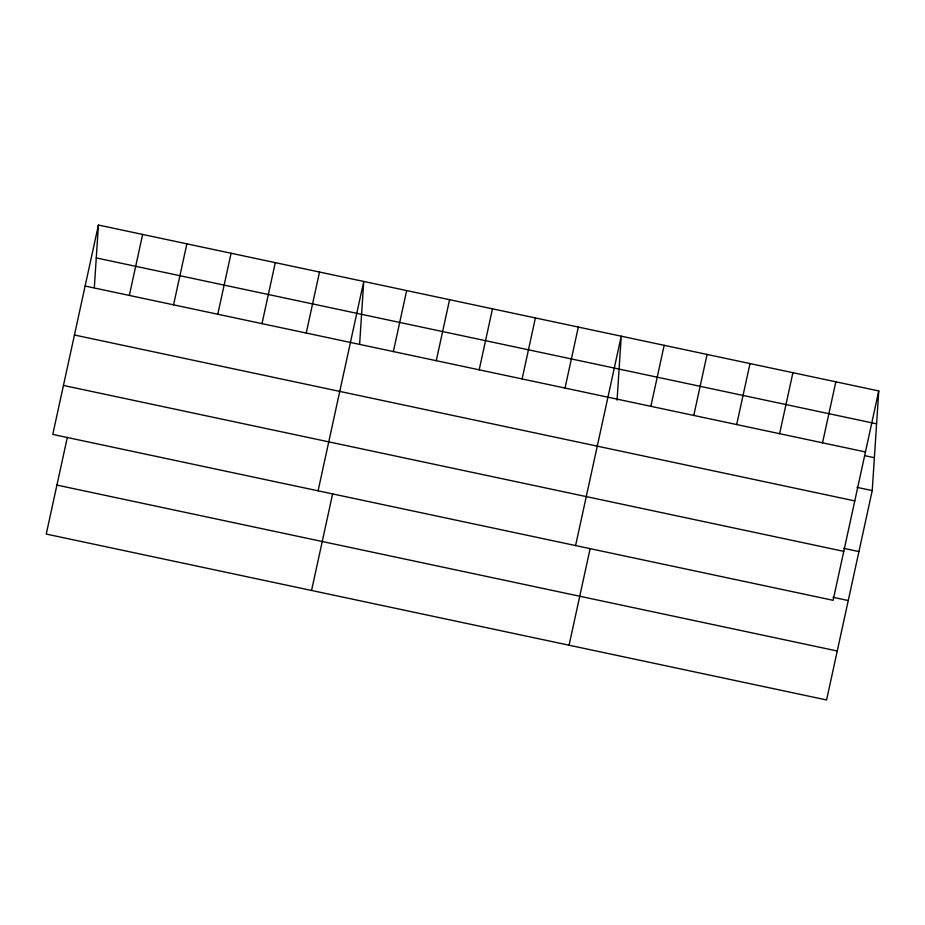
<?xml version="1.0" encoding="UTF-8"?>
<svg xmlns="http://www.w3.org/2000/svg" width="925" height="925" viewBox="0 0 925 925"><rect width="100%" height="100%" fill="white"/><g stroke="black" fill="none" stroke-linecap="round" stroke-linejoin="round"><path stroke-width="1.39" d="M94.327 287.571L98.42 225.041L878.75 390.94L872.229 490.585L826.58 699.959L46.25 534.06L67.317 437.444M359.64 343.973L363.733 281.443L318.084 490.817M617.056 400.132L621.242 336.191L575.593 545.565M98.42 225.041L52.771 434.415L833.101 600.313L878.75 390.94M129.338 295.433L142.635 234.441M173.565 304.834L186.862 243.842M217.78 314.234L231.077 253.242M261.995 323.634L275.292 262.642M306.221 333.046L319.518 272.043M311.563 590.462L332.63 493.858M393.356 351.569L406.653 290.577M436.265 360.692L449.573 299.7M479.185 369.815L492.493 308.823M522.105 378.938L535.402 317.946M565.025 388.061L578.322 327.068M569.072 645.211L590.138 548.606M650.865 406.318L664.162 345.326M693.773 415.441L707.082 354.448M736.693 424.563L750.002 363.571M779.613 433.686L792.91 372.694M822.533 442.809L835.83 381.817M96.269 257.925L876.599 423.823M85.123 286.033L865.453 451.943M864.69 455.643L874.379 457.702M857.001 487.348L872.229 490.585M74.451 335L854.769 500.899M843.704 548.34L858.932 551.577M63.443 385.447L843.773 551.346M833.02 597.307L848.26 600.545M56.922 485.093L837.252 650.992"/></g></svg>
